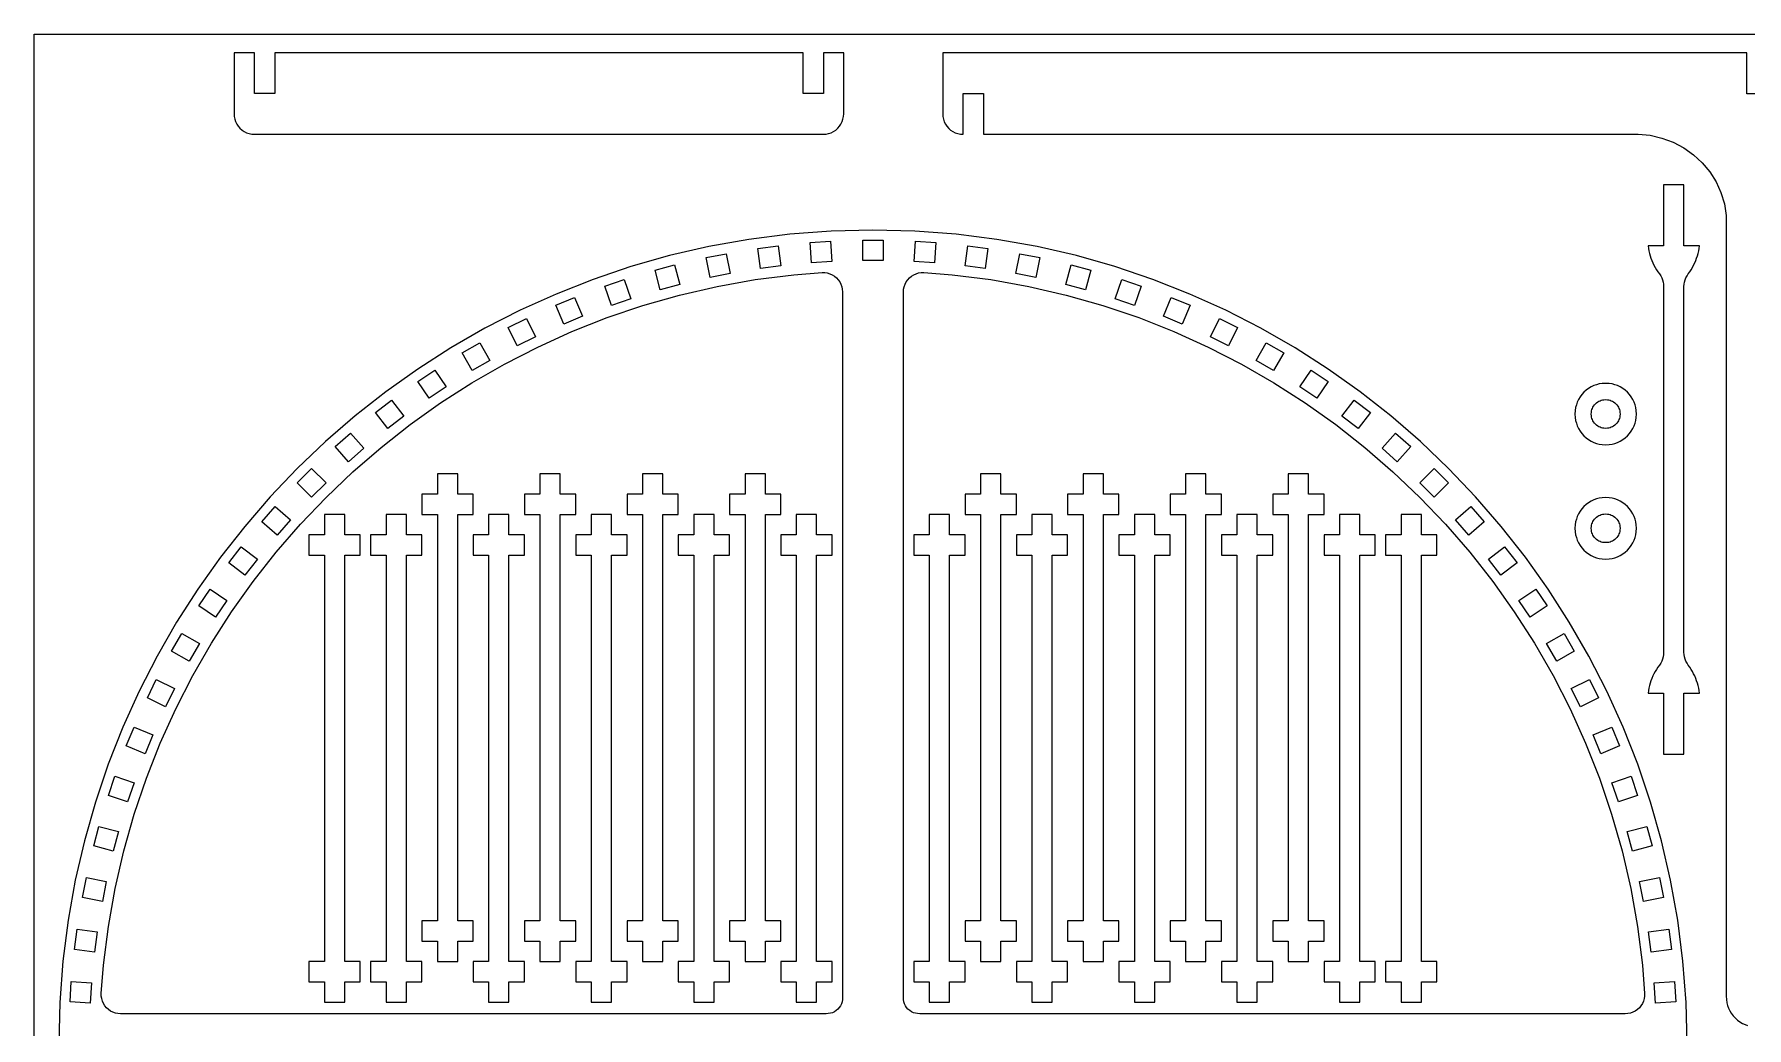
# Model space of a CAD drawing. Extents: x -254 to 254, y -148 to 148.
# Drawn here: x -254.3 to -1.5, y 1.4 to 148.1 of the extents above; entities that cross this region are included whole.
import ezdxf

# ---------------------------------------------------------------- set-up
doc = ezdxf.new("R2010")
doc.units = 0
doc.header["$MEASUREMENT"] = 0
doc.layers.get('0').update_dxf_attribs({"linetype": 'CONTINUOUS'})

msp = doc.modelspace()

# ---------------------------------------------------------------- linework, layer by layer
for p, q in [((-254.31, -148.06), (-254.31, 148.06)), ((-254.31, 148.06), (254.31, 148.06)), ((-224.81, 145.33), (-224.81, 136.31)), ((-221.81, 145.33), (-224.81, 145.33)), ((-221.81, 139.33), (-221.81, 145.33)), ((-140.81, 145.33), (-218.81, 145.33)), ((-218.81, 145.33), (-218.81, 139.33)), ((-140.81, 139.33), (-140.81, 145.33)), ((-134.81, 145.33), (-137.81, 145.33)), ((-137.81, 145.33), (-137.81, 139.33)), ((-134.81, 136.31), (-134.81, 145.33)), ((-120.19, 145.33), (-120.19, 136.29)), ((-1.49, 145.33), (-120.19, 145.33)), ((-1.49, 139.29), (-1.49, 145.33)), ((-218.81, 139.33), (-221.81, 139.33)), ((-137.81, 139.33), (-140.81, 139.33)), ((-117.19, 133.29), (-117.19, 139.33)), ((-117.19, 139.33), (-114.19, 139.33)), ((-114.19, 139.33), (-114.19, 133.29)), ((1.51, 139.29), (-1.49, 139.29)), ((-224.81, 136.31), (-224.79, 135.92)), ((-224.79, 135.92), (-224.71, 135.53)), ((-224.71, 135.53), (-224.59, 135.16)), ((-224.59, 135.16), (-224.41, 134.81)), ((-224.41, 134.81), (-224.2, 134.48)), ((-224.2, 134.48), (-223.94, 134.18)), ((-223.94, 134.18), (-223.64, 133.92)), ((-135.99, 133.92), (-135.69, 134.18)), ((-135.69, 134.18), (-135.43, 134.48)), ((-135.43, 134.48), (-135.22, 134.81)), ((-135.22, 134.81), (-135.04, 135.16)), ((-135.04, 135.16), (-134.92, 135.53)), ((-134.92, 135.53), (-134.84, 135.92)), ((-134.84, 135.92), (-134.81, 136.31)), ((-120.19, 136.29), (-120.16, 135.9)), ((-120.16, 135.9), (-120.09, 135.52)), ((-120.09, 135.52), (-119.96, 135.14)), ((-119.96, 135.14), (-119.79, 134.79)), ((-119.79, 134.79), (-119.57, 134.47)), ((-119.57, 134.47), (-119.31, 134.17)), ((-119.31, 134.17), (-119.02, 133.91)), ((-223.64, 133.92), (-223.32, 133.7)), ((-223.32, 133.7), (-222.96, 133.53)), ((-222.96, 133.53), (-222.59, 133.4)), ((-222.59, 133.4), (-222.21, 133.32)), ((-222.21, 133.32), (-221.81, 133.29)), ((-221.81, 133.29), (-137.81, 133.29)), ((-137.81, 133.29), (-137.42, 133.32)), ((-137.42, 133.32), (-137.04, 133.4)), ((-137.04, 133.4), (-136.66, 133.53)), ((-136.66, 133.53), (-136.31, 133.7)), ((-136.31, 133.7), (-135.99, 133.92)), ((-119.02, 133.91), (-118.69, 133.69)), ((-118.69, 133.69), (-118.34, 133.52)), ((-118.34, 133.52), (-117.97, 133.39)), ((-117.97, 133.39), (-117.58, 133.32)), ((-117.58, 133.32), (-117.19, 133.29)), ((-114.19, 133.29), (-19.32, 133.29)), ((-19.32, 133.29), (-17.54, 133.33)), ((-17.54, 133.33), (-15.76, 133.15)), ((-15.76, 133.15), (-14.03, 132.74)), ((-14.03, 132.74), (-12.37, 132.12)), ((-12.37, 132.12), (-10.8, 131.29)), ((-10.8, 131.29), (-9.36, 130.27)), ((-9.36, 130.27), (-8.07, 129.08)), ((-8.07, 129.08), (-6.95, 127.74)), ((-6.95, 127.74), (-6.02, 126.26)), ((-10.76, 125.81), (-13.76, 125.81)), ((-13.76, 125.81), (-13.76, 116.81)), ((-10.76, 116.81), (-10.76, 125.81)), ((-6.02, 126.26), (-5.3, 124.68)), ((-5.3, 124.68), (-4.8, 123.03)), ((-4.8, 123.03), (-4.53, 121.32)), ((-136.68, 119), (-142.78, 118.54)), ((-130.49, 119.16), (-136.68, 119)), ((-124.31, 119), (-130.49, 119.16)), ((-118.21, 118.54), (-124.31, 119)), ((-4.53, 121.32), (-4.53, 6.05)), ((-154.71, 116.72), (-160.53, 115.38)), ((-148.8, 117.78), (-154.71, 116.72)), ((-142.78, 118.54), (-148.8, 117.78)), ((-147.47, 116.45), (-144.5, 116.84)), ((-147.08, 113.48), (-147.47, 116.45)), ((-144.5, 116.84), (-144.11, 113.87)), ((-139.75, 117.31), (-136.76, 117.51)), ((-139.56, 114.32), (-139.75, 117.31)), ((-136.76, 117.51), (-136.56, 114.51)), ((-131.99, 114.66), (-131.99, 117.66)), ((-131.99, 117.66), (-128.99, 117.66)), ((-128.99, 117.66), (-128.99, 114.66)), ((-124.42, 114.51), (-124.23, 117.51)), ((-124.23, 117.51), (-121.23, 117.31)), ((-121.23, 117.31), (-121.43, 114.32)), ((-112.19, 117.78), (-118.21, 118.54)), ((-116.88, 113.87), (-116.49, 116.84)), ((-116.49, 116.84), (-113.51, 116.45)), ((-113.51, 116.45), (-113.91, 113.48)), ((-106.27, 116.72), (-112.19, 117.78)), ((-100.46, 115.38), (-106.27, 116.72)), ((-16.04, 116.81), (-15.99, 116.44)), ((-13.76, 116.81), (-16.04, 116.81)), ((-15.99, 116.44), (-15.93, 116.08)), ((-8.47, 116.81), (-10.76, 116.81)), ((-8.59, 116.08), (-8.52, 116.44)), ((-8.52, 116.44), (-8.47, 116.81)), ((-160.53, 115.38), (-166.23, 113.76)), ((-162.66, 113.23), (-159.77, 114.01)), ((-159.77, 114.01), (-158.99, 111.11)), ((-155.12, 115.09), (-152.18, 115.67)), ((-154.54, 112.15), (-155.12, 115.09)), ((-152.18, 115.67), (-151.59, 112.73)), ((-144.11, 113.87), (-147.08, 113.48)), ((-136.56, 114.51), (-139.56, 114.32)), ((-128.99, 114.66), (-131.99, 114.66)), ((-121.43, 114.32), (-124.42, 114.51)), ((-113.91, 113.48), (-116.88, 113.87)), ((-109.39, 112.73), (-108.81, 115.67)), ((-108.81, 115.67), (-105.87, 115.09)), ((-105.87, 115.09), (-106.45, 112.15)), ((-102, 111.11), (-101.22, 114.01)), ((-101.22, 114.01), (-98.32, 113.23)), ((-94.76, 113.76), (-100.46, 115.38)), ((-15.93, 116.08), (-15.84, 115.71)), ((-15.84, 115.71), (-15.74, 115.35)), ((-15.74, 115.35), (-15.63, 115)), ((-15.63, 115), (-15.5, 114.64)), ((-15.5, 114.64), (-15.35, 114.3)), ((-15.35, 114.3), (-15.19, 113.96)), ((-15.19, 113.96), (-15.01, 113.64)), ((-9.5, 113.64), (-9.33, 113.96)), ((-9.33, 113.96), (-9.16, 114.3)), ((-9.16, 114.3), (-9.02, 114.64)), ((-9.02, 114.64), (-8.89, 115)), ((-8.89, 115), (-8.77, 115.35)), ((-8.77, 115.35), (-8.67, 115.71)), ((-8.67, 115.71), (-8.59, 116.08)), ((-171.82, 111.87), (-177.27, 109.71)), ((-166.23, 113.76), (-171.82, 111.87)), ((-170.07, 110.88), (-167.23, 111.84)), ((-167.23, 111.84), (-166.26, 109)), ((-161.89, 110.33), (-162.66, 113.23)), ((-151.59, 112.73), (-154.54, 112.15)), ((-153.51, 110.83), (-147.89, 111.84)), ((-147.89, 111.84), (-142.17, 112.56)), ((-142.17, 112.56), (-138, 112.88)), ((-138, 112.88), (-137.61, 112.88)), ((-137.61, 112.88), (-137.23, 112.82)), ((-137.23, 112.82), (-136.86, 112.71)), ((-136.86, 112.71), (-136.51, 112.55)), ((-136.51, 112.55), (-136.18, 112.35)), ((-136.18, 112.35), (-135.89, 112.11)), ((-135.89, 112.11), (-135.62, 111.82)), ((-135.62, 111.82), (-135.4, 111.51)), ((-135.4, 111.51), (-135.23, 111.16)), ((-125.76, 111.16), (-125.58, 111.51)), ((-125.58, 111.51), (-125.36, 111.82)), ((-125.36, 111.82), (-125.1, 112.11)), ((-125.1, 112.11), (-124.81, 112.35)), ((-124.81, 112.35), (-124.48, 112.55)), ((-124.48, 112.55), (-124.13, 112.71)), ((-124.13, 112.71), (-123.76, 112.82)), ((-123.76, 112.82), (-123.38, 112.88)), ((-123.38, 112.88), (-122.99, 112.88)), ((-122.99, 112.88), (-118.81, 112.56)), ((-118.81, 112.56), (-113.1, 111.84)), ((-113.1, 111.84), (-107.48, 110.83)), ((-106.45, 112.15), (-109.39, 112.73)), ((-98.32, 113.23), (-99.1, 110.33)), ((-89.17, 111.87), (-94.76, 113.76)), ((-94.72, 109), (-93.76, 111.84)), ((-93.76, 111.84), (-90.92, 110.88)), ((-83.71, 109.71), (-89.17, 111.87)), ((-15.01, 113.64), (-14.82, 113.31)), ((-14.82, 113.31), (-14.61, 113)), ((-14.61, 113), (-14.39, 112.7)), ((-14.39, 112.7), (-14.2, 112.42)), ((-14.2, 112.42), (-14.05, 112.12)), ((-14.05, 112.12), (-13.92, 111.81)), ((-13.92, 111.81), (-13.83, 111.48)), ((-13.83, 111.48), (-13.78, 111.15)), ((-10.74, 111.15), (-10.68, 111.48)), ((-10.68, 111.48), (-10.59, 111.81)), ((-10.59, 111.81), (-10.47, 112.12)), ((-10.47, 112.12), (-10.31, 112.42)), ((-10.31, 112.42), (-10.12, 112.7)), ((-10.12, 112.7), (-9.9, 113)), ((-9.9, 113), (-9.7, 113.31)), ((-9.7, 113.31), (-9.5, 113.64)), ((-177.27, 109.71), (-182.6, 107.31)), ((-177.3, 108.05), (-174.53, 109.2)), ((-174.53, 109.2), (-173.38, 106.43)), ((-169.1, 108.04), (-170.07, 110.88)), ((-166.26, 109), (-169.1, 108.04)), ((-164.45, 108.02), (-159.03, 109.56)), ((-158.99, 111.11), (-161.89, 110.33)), ((-159.03, 109.56), (-153.51, 110.83)), ((-135.23, 111.16), (-135.1, 110.8)), ((-135.1, 110.8), (-135.02, 110.42)), ((-135.02, 110.42), (-135, 110.04)), ((-135, 110.04), (-135, 5.88)), ((-125.99, 110.04), (-125.97, 110.42)), ((-125.99, 5.88), (-125.99, 110.04)), ((-125.97, 110.42), (-125.89, 110.8)), ((-125.89, 110.8), (-125.76, 111.16)), ((-107.48, 110.83), (-101.96, 109.56)), ((-99.1, 110.33), (-102, 111.11)), ((-101.96, 109.56), (-96.54, 108.02)), ((-91.88, 108.04), (-94.72, 109)), ((-90.92, 110.88), (-91.88, 108.04)), ((-87.6, 106.43), (-86.46, 109.2)), ((-86.46, 109.2), (-83.68, 108.05)), ((-78.39, 107.31), (-83.71, 109.71)), ((-13.78, 111.15), (-13.76, 110.81)), ((-13.76, 110.81), (-13.76, 56.81)), ((-10.76, 110.81), (-10.74, 111.15)), ((-10.76, 56.81), (-10.76, 110.81)), ((-182.6, 107.31), (-187.78, 104.65)), ((-176.15, 105.28), (-177.3, 108.05)), ((-173.38, 106.43), (-176.15, 105.28)), ((-174.93, 104.18), (-169.75, 106.23)), ((-169.75, 106.23), (-164.45, 108.02)), ((-96.54, 108.02), (-91.24, 106.23)), ((-91.24, 106.23), (-86.05, 104.18)), ((-84.83, 105.28), (-87.6, 106.43)), ((-83.68, 108.05), (-84.83, 105.28)), ((-73.21, 104.65), (-78.39, 107.31)), ((-187.78, 104.65), (-192.81, 101.76)), ((-184.34, 104.76), (-181.65, 106.08)), ((-183.01, 102.07), (-184.34, 104.76)), ((-181.65, 106.08), (-180.32, 103.39)), ((-179.99, 101.89), (-174.93, 104.18)), ((-86.05, 104.18), (-81, 101.89)), ((-80.67, 103.39), (-79.34, 106.08)), ((-79.34, 106.08), (-76.65, 104.76)), ((-76.65, 104.76), (-77.98, 102.07)), ((-68.17, 101.76), (-73.21, 104.65)), ((-192.81, 101.76), (-197.69, 98.63)), ((-191.14, 101.01), (-188.54, 102.51)), ((-188.54, 102.51), (-187.04, 99.91)), ((-184.91, 99.37), (-179.99, 101.89)), ((-180.32, 103.39), (-183.01, 102.07)), ((-81, 101.89), (-76.07, 99.37)), ((-77.98, 102.07), (-80.67, 103.39)), ((-73.94, 99.91), (-72.44, 102.51)), ((-72.44, 102.51), (-69.85, 101.01)), ((-63.3, 98.63), (-68.17, 101.76)), ((-197.69, 98.63), (-202.4, 95.28)), ((-189.64, 98.41), (-191.14, 101.01)), ((-189.7, 96.62), (-184.91, 99.37)), ((-187.04, 99.91), (-189.64, 98.41)), ((-76.07, 99.37), (-71.29, 96.62)), ((-71.35, 98.41), (-73.94, 99.91)), ((-69.85, 101.01), (-71.35, 98.41)), ((-58.58, 95.28), (-63.3, 98.63)), ((-197.69, 96.82), (-195.19, 98.49)), ((-196.02, 94.33), (-197.69, 96.82)), ((-195.19, 98.49), (-193.52, 96)), ((-194.33, 93.65), (-189.7, 96.62)), ((-71.29, 96.62), (-66.66, 93.65)), ((-67.46, 96), (-65.8, 98.49)), ((-65.8, 98.49), (-63.3, 96.82)), ((-63.3, 96.82), (-64.97, 94.33)), ((-24.08, 96.19), (-24.47, 96)), ((-23.68, 96.33), (-24.08, 96.19)), ((-23.27, 96.44), (-23.68, 96.33)), ((-22.82, 96.51), (-23.27, 96.44)), ((-22.32, 96.53), (-22.82, 96.51)), ((-21.82, 96.51), (-22.32, 96.53)), ((-21.37, 96.44), (-21.82, 96.51)), ((-20.96, 96.33), (-21.37, 96.44)), ((-20.56, 96.19), (-20.96, 96.33)), ((-20.18, 96), (-20.56, 96.19)), ((-202.4, 95.28), (-206.95, 91.71)), ((-203.94, 92.22), (-201.56, 94.05)), ((-201.56, 94.05), (-199.74, 91.67)), ((-198.81, 90.47), (-194.33, 93.65)), ((-193.52, 96), (-196.02, 94.33)), ((-64.97, 94.33), (-67.46, 96)), ((-66.66, 93.65), (-62.18, 90.47)), ((-61.25, 91.67), (-59.43, 94.05)), ((-59.43, 94.05), (-57.05, 92.22)), ((-54.04, 91.71), (-58.58, 95.28)), ((-26.51, 93.76), (-26.65, 93.37)), ((-26.32, 94.15), (-26.51, 93.76)), ((-26.1, 94.52), (-26.32, 94.15)), ((-25.83, 94.88), (-26.1, 94.52)), ((-25.53, 95.21), (-25.83, 94.88)), ((-25.19, 95.51), (-25.53, 95.21)), ((-24.84, 95.78), (-25.19, 95.51)), ((-24.47, 96), (-24.84, 95.78)), ((-23.82, 93.5), (-23.66, 93.65)), ((-23.66, 93.65), (-23.49, 93.78)), ((-23.49, 93.78), (-23.31, 93.88)), ((-23.31, 93.88), (-23.14, 93.97)), ((-23.14, 93.97), (-22.97, 94.03)), ((-22.97, 94.03), (-22.79, 94.08)), ((-22.79, 94.08), (-22.58, 94.11)), ((-22.58, 94.11), (-22.32, 94.12)), ((-22.32, 94.12), (-22.06, 94.11)), ((-22.06, 94.11), (-21.85, 94.08)), ((-21.85, 94.08), (-21.67, 94.03)), ((-21.67, 94.03), (-21.5, 93.97)), ((-21.5, 93.97), (-21.33, 93.88)), ((-21.33, 93.88), (-21.15, 93.78)), ((-21.15, 93.78), (-20.98, 93.65)), ((-20.98, 93.65), (-20.82, 93.5)), ((-19.8, 95.78), (-20.18, 96)), ((-19.45, 95.51), (-19.8, 95.78)), ((-19.11, 95.21), (-19.45, 95.51)), ((-18.81, 94.88), (-19.11, 95.21)), ((-18.54, 94.52), (-18.81, 94.88)), ((-18.32, 94.15), (-18.54, 94.52)), ((-18.13, 93.76), (-18.32, 94.15)), ((-17.99, 93.37), (-18.13, 93.76)), ((-206.95, 91.71), (-211.31, 87.93)), ((-202.12, 89.84), (-203.94, 92.22)), ((-199.74, 91.67), (-202.12, 89.84)), ((-58.87, 89.84), (-61.25, 91.67)), ((-57.05, 92.22), (-58.87, 89.84)), ((-49.68, 87.93), (-54.04, 91.71)), ((-26.83, 92.51), (-26.85, 92)), ((-26.85, 92), (-26.83, 91.5)), ((-26.76, 92.95), (-26.83, 92.51)), ((-26.83, 91.5), (-26.76, 91.05)), ((-26.65, 93.37), (-26.76, 92.95)), ((-26.76, 91.05), (-26.65, 90.64)), ((-24.44, 92), (-24.43, 92.26)), ((-24.43, 91.74), (-24.44, 92)), ((-24.43, 92.26), (-24.39, 92.47)), ((-24.39, 91.54), (-24.43, 91.74)), ((-24.39, 92.47), (-24.35, 92.65)), ((-24.35, 91.35), (-24.39, 91.54)), ((-24.35, 92.65), (-24.28, 92.82)), ((-24.28, 91.18), (-24.35, 91.35)), ((-24.28, 92.82), (-24.2, 92.99)), ((-24.2, 91.01), (-24.28, 91.18)), ((-24.2, 92.99), (-24.1, 93.17)), ((-24.1, 93.17), (-23.97, 93.34)), ((-23.97, 93.34), (-23.82, 93.5)), ((-20.82, 93.5), (-20.67, 93.34)), ((-20.67, 93.34), (-20.54, 93.17)), ((-20.54, 93.17), (-20.44, 92.99)), ((-20.44, 92.99), (-20.36, 92.82)), ((-20.36, 91.18), (-20.44, 91.01)), ((-20.36, 92.82), (-20.29, 92.65)), ((-20.29, 91.35), (-20.36, 91.18)), ((-20.29, 92.65), (-20.25, 92.47)), ((-20.25, 91.54), (-20.29, 91.35)), ((-20.25, 92.47), (-20.21, 92.26)), ((-20.21, 91.74), (-20.25, 91.54)), ((-20.21, 92.26), (-20.2, 92)), ((-20.2, 92), (-20.21, 91.74)), ((-17.88, 92.95), (-17.99, 93.37)), ((-17.99, 90.64), (-17.88, 91.05)), ((-17.81, 92.51), (-17.88, 92.95)), ((-17.88, 91.05), (-17.81, 91.5)), ((-17.79, 92), (-17.81, 92.51)), ((-17.81, 91.5), (-17.79, 92)), ((-209.88, 87.22), (-207.63, 89.19)), ((-207.63, 89.19), (-205.65, 86.94)), ((-203.12, 87.08), (-198.81, 90.47)), ((-62.18, 90.47), (-57.87, 87.08)), ((-55.34, 86.94), (-53.36, 89.19)), ((-53.36, 89.19), (-51.1, 87.22)), ((-26.65, 90.64), (-26.51, 90.24)), ((-26.51, 90.24), (-26.32, 89.86)), ((-26.32, 89.86), (-26.1, 89.48)), ((-26.1, 89.48), (-25.83, 89.13)), ((-25.83, 89.13), (-25.53, 88.79)), ((-25.53, 88.79), (-25.19, 88.49)), ((-25.19, 88.49), (-24.84, 88.23)), ((-24.1, 90.84), (-24.2, 91.01)), ((-23.97, 90.66), (-24.1, 90.84)), ((-23.82, 90.5), (-23.97, 90.66)), ((-23.66, 90.35), (-23.82, 90.5)), ((-23.49, 90.23), (-23.66, 90.35)), ((-23.31, 90.12), (-23.49, 90.23)), ((-23.14, 90.04), (-23.31, 90.12)), ((-22.97, 89.97), (-23.14, 90.04)), ((-22.79, 89.93), (-22.97, 89.97)), ((-22.58, 89.9), (-22.79, 89.93)), ((-22.32, 89.88), (-22.58, 89.9)), ((-22.06, 89.9), (-22.32, 89.88)), ((-21.85, 89.93), (-22.06, 89.9)), ((-21.67, 89.97), (-21.85, 89.93)), ((-21.5, 90.04), (-21.67, 89.97)), ((-21.33, 90.12), (-21.5, 90.04)), ((-21.15, 90.23), (-21.33, 90.12)), ((-20.98, 90.35), (-21.15, 90.23)), ((-20.82, 90.5), (-20.98, 90.35)), ((-20.67, 90.66), (-20.82, 90.5)), ((-20.54, 90.84), (-20.67, 90.66)), ((-20.44, 91.01), (-20.54, 90.84)), ((-19.8, 88.23), (-19.45, 88.49)), ((-19.45, 88.49), (-19.11, 88.79)), ((-19.11, 88.79), (-18.81, 89.13)), ((-18.81, 89.13), (-18.54, 89.48)), ((-18.54, 89.48), (-18.32, 89.86)), ((-18.32, 89.86), (-18.13, 90.24)), ((-18.13, 90.24), (-17.99, 90.64)), ((-211.31, 87.93), (-215.48, 83.95)), ((-207.91, 84.96), (-209.88, 87.22)), ((-205.65, 86.94), (-207.91, 84.96)), ((-207.27, 83.49), (-203.12, 87.08)), ((-57.87, 87.08), (-53.72, 83.49)), ((-53.08, 84.96), (-55.34, 86.94)), ((-51.1, 87.22), (-53.08, 84.96)), ((-45.51, 83.95), (-49.68, 87.93)), ((-24.84, 88.23), (-24.47, 88)), ((-24.47, 88), (-24.08, 87.81)), ((-24.08, 87.81), (-23.68, 87.67)), ((-23.68, 87.67), (-23.27, 87.56)), ((-23.27, 87.56), (-22.82, 87.49)), ((-22.82, 87.49), (-22.32, 87.47)), ((-22.32, 87.47), (-21.82, 87.49)), ((-21.82, 87.49), (-21.37, 87.56)), ((-21.37, 87.56), (-20.96, 87.67)), ((-20.96, 87.67), (-20.56, 87.81)), ((-20.56, 87.81), (-20.18, 88)), ((-20.18, 88), (-19.8, 88.23)), ((-215.48, 83.95), (-219.46, 79.78)), ((-215.49, 81.84), (-213.36, 83.96)), ((-213.36, 83.96), (-211.24, 81.84)), ((-211.23, 79.7), (-207.27, 83.49)), ((-53.72, 83.49), (-49.75, 79.7)), ((-49.74, 81.84), (-47.62, 83.96)), ((-47.62, 83.96), (-45.5, 81.84)), ((-41.53, 79.78), (-45.51, 83.95)), ((-213.36, 79.71), (-215.49, 81.84)), ((-211.24, 81.84), (-213.36, 79.71)), ((-194.8, 83.17), (-194.8, 80.17)), ((-191.8, 83.17), (-194.8, 83.17)), ((-191.8, 80.17), (-191.8, 83.17)), ((-176.66, 83.17), (-179.66, 83.17)), ((-179.66, 83.17), (-179.66, 80.17)), ((-176.66, 80.17), (-176.66, 83.17)), ((-161.52, 83.17), (-164.52, 83.17)), ((-164.52, 83.17), (-164.52, 80.17)), ((-161.52, 80.17), (-161.52, 83.17)), ((-146.38, 83.17), (-149.38, 83.17)), ((-149.38, 83.17), (-149.38, 80.17)), ((-146.38, 80.17), (-146.38, 83.17)), ((-111.61, 83.17), (-114.61, 83.17)), ((-114.61, 83.17), (-114.61, 80.17)), ((-111.61, 80.17), (-111.61, 83.17)), ((-99.47, 83.17), (-99.47, 80.17)), ((-96.47, 83.17), (-99.47, 83.17)), ((-96.47, 80.17), (-96.47, 83.17)), ((-84.33, 83.17), (-84.33, 80.17)), ((-81.33, 83.17), (-84.33, 83.17)), ((-81.33, 80.17), (-81.33, 83.17)), ((-66.19, 83.17), (-69.19, 83.17)), ((-69.19, 83.17), (-69.19, 80.17)), ((-66.19, 80.17), (-66.19, 83.17)), ((-47.62, 79.71), (-49.74, 81.84)), ((-45.5, 81.84), (-47.62, 79.71)), ((-219.46, 79.78), (-223.24, 75.42)), ((-215.02, 75.74), (-211.23, 79.7)), ((-197.08, 80.17), (-197.08, 77.17)), ((-194.8, 80.17), (-197.08, 80.17)), ((-189.51, 80.17), (-191.8, 80.17)), ((-189.51, 77.17), (-189.51, 80.17)), ((-179.66, 80.17), (-181.94, 80.17)), ((-181.94, 80.17), (-181.94, 77.17)), ((-174.37, 80.17), (-176.66, 80.17)), ((-174.37, 77.17), (-174.37, 80.17)), ((-164.52, 80.17), (-166.8, 80.17)), ((-166.8, 80.17), (-166.8, 77.17)), ((-159.23, 80.17), (-161.52, 80.17)), ((-159.23, 77.17), (-159.23, 80.17)), ((-149.38, 80.17), (-151.66, 80.17)), ((-151.66, 80.17), (-151.66, 77.17)), ((-144.09, 80.17), (-146.38, 80.17)), ((-144.09, 77.17), (-144.09, 80.17)), ((-116.89, 80.17), (-116.89, 77.17)), ((-114.61, 80.17), (-116.89, 80.17)), ((-109.32, 80.17), (-111.61, 80.17)), ((-109.32, 77.17), (-109.32, 80.17)), ((-101.75, 80.17), (-101.75, 77.17)), ((-99.47, 80.17), (-101.75, 80.17)), ((-94.18, 80.17), (-96.47, 80.17)), ((-94.18, 77.17), (-94.18, 80.17)), ((-84.33, 80.17), (-86.61, 80.17)), ((-86.61, 80.17), (-86.61, 77.17)), ((-79.04, 80.17), (-81.33, 80.17)), ((-79.04, 77.17), (-79.04, 80.17)), ((-69.19, 80.17), (-71.47, 80.17)), ((-71.47, 80.17), (-71.47, 77.17)), ((-63.9, 80.17), (-66.19, 80.17)), ((-63.9, 77.17), (-63.9, 80.17)), ((-49.75, 79.7), (-45.97, 75.74)), ((-37.75, 75.42), (-41.53, 79.78)), ((-25.19, 78.64), (-25.53, 78.33)), ((-24.84, 78.9), (-25.19, 78.64)), ((-24.47, 79.13), (-24.84, 78.9)), ((-24.08, 79.31), (-24.47, 79.13)), ((-23.68, 79.46), (-24.08, 79.31)), ((-23.27, 79.57), (-23.68, 79.46)), ((-22.82, 79.63), (-23.27, 79.57)), ((-22.32, 79.66), (-22.82, 79.63)), ((-21.82, 79.63), (-22.32, 79.66)), ((-21.37, 79.57), (-21.82, 79.63)), ((-20.96, 79.46), (-21.37, 79.57)), ((-20.56, 79.31), (-20.96, 79.46)), ((-20.18, 79.13), (-20.56, 79.31)), ((-19.8, 78.9), (-20.18, 79.13)), ((-19.45, 78.64), (-19.8, 78.9)), ((-19.11, 78.33), (-19.45, 78.64)), ((-220.72, 76.1), (-218.75, 78.35)), ((-218.47, 74.12), (-220.72, 76.1)), ((-218.75, 78.35), (-216.49, 76.38)), ((-216.49, 76.38), (-218.47, 74.12)), ((-211.47, 77.17), (-211.47, 74.17)), ((-208.47, 77.17), (-211.47, 77.17)), ((-208.47, 74.17), (-208.47, 77.17)), ((-202.37, 77.17), (-202.37, 74.17)), ((-199.37, 77.17), (-202.37, 77.17)), ((-199.37, 74.17), (-199.37, 77.17)), ((-197.08, 77.17), (-194.8, 77.17)), ((-194.8, 77.17), (-194.8, 17.17)), ((-191.8, 77.17), (-189.51, 77.17)), ((-191.8, 17.17), (-191.8, 77.17)), ((-184.23, 77.17), (-187.23, 77.17)), ((-187.23, 77.17), (-187.23, 74.17)), ((-184.23, 74.17), (-184.23, 77.17)), ((-181.94, 77.17), (-179.66, 77.17)), ((-179.66, 77.17), (-179.66, 17.17)), ((-176.66, 17.17), (-176.66, 77.17)), ((-176.66, 77.17), (-174.37, 77.17)), ((-172.09, 77.17), (-172.09, 74.17)), ((-169.09, 77.17), (-172.09, 77.17)), ((-169.09, 74.17), (-169.09, 77.17)), ((-166.8, 77.17), (-164.52, 77.17)), ((-164.52, 77.17), (-164.52, 17.17)), ((-161.52, 17.17), (-161.52, 77.17)), ((-161.52, 77.17), (-159.23, 77.17)), ((-153.95, 77.17), (-156.95, 77.17)), ((-156.95, 77.17), (-156.95, 74.17)), ((-153.95, 74.17), (-153.95, 77.17)), ((-151.66, 77.17), (-149.38, 77.17)), ((-149.38, 77.17), (-149.38, 17.17)), ((-146.38, 17.17), (-146.38, 77.17)), ((-146.38, 77.17), (-144.09, 77.17)), ((-138.81, 77.17), (-141.81, 77.17)), ((-141.81, 77.17), (-141.81, 74.17)), ((-138.81, 74.17), (-138.81, 77.17)), ((-122.18, 77.17), (-122.18, 74.17)), ((-119.18, 77.17), (-122.18, 77.17)), ((-119.18, 74.17), (-119.18, 77.17)), ((-116.89, 77.17), (-114.61, 77.17)), ((-114.61, 77.17), (-114.61, 17.17)), ((-111.61, 77.17), (-109.32, 77.17)), ((-111.61, 17.17), (-111.61, 77.17)), ((-104.04, 77.17), (-107.04, 77.17)), ((-107.04, 77.17), (-107.04, 74.17)), ((-104.04, 74.17), (-104.04, 77.17)), ((-101.75, 77.17), (-99.47, 77.17)), ((-99.47, 77.17), (-99.47, 17.17)), ((-96.47, 77.17), (-94.18, 77.17)), ((-96.47, 17.17), (-96.47, 77.17)), ((-88.9, 77.17), (-91.9, 77.17)), ((-91.9, 77.17), (-91.9, 74.17)), ((-88.9, 74.17), (-88.9, 77.17)), ((-86.61, 77.17), (-84.33, 77.17)), ((-84.33, 77.17), (-84.33, 17.17)), ((-81.33, 17.17), (-81.33, 77.17)), ((-81.33, 77.17), (-79.04, 77.17)), ((-76.76, 77.17), (-76.76, 74.17)), ((-73.76, 77.17), (-76.76, 77.17)), ((-73.76, 74.17), (-73.76, 77.17)), ((-71.47, 77.17), (-69.19, 77.17)), ((-69.19, 77.17), (-69.19, 17.17)), ((-66.19, 77.17), (-63.9, 77.17)), ((-66.19, 17.17), (-66.19, 77.17)), ((-61.62, 77.17), (-61.62, 74.17)), ((-58.62, 77.17), (-61.62, 77.17)), ((-58.62, 74.17), (-58.62, 77.17)), ((-49.51, 77.17), (-52.51, 77.17)), ((-52.51, 77.17), (-52.51, 74.17)), ((-49.51, 74.17), (-49.51, 77.17)), ((-44.5, 76.38), (-42.24, 78.35)), ((-42.52, 74.12), (-44.5, 76.38)), ((-40.26, 76.1), (-42.52, 74.12)), ((-42.24, 78.35), (-40.26, 76.1)), ((-26.76, 76.08), (-26.83, 75.63)), ((-26.65, 76.49), (-26.76, 76.08)), ((-26.51, 76.89), (-26.65, 76.49)), ((-26.32, 77.27), (-26.51, 76.89)), ((-26.1, 77.64), (-26.32, 77.27)), ((-25.83, 78), (-26.1, 77.64)), ((-25.53, 78.33), (-25.83, 78)), ((-24.35, 75.77), (-24.28, 75.95)), ((-24.28, 75.95), (-24.2, 76.12)), ((-24.2, 76.12), (-24.1, 76.29)), ((-24.1, 76.29), (-23.97, 76.46)), ((-23.97, 76.46), (-23.82, 76.63)), ((-23.82, 76.63), (-23.66, 76.77)), ((-23.66, 76.77), (-23.49, 76.9)), ((-23.49, 76.9), (-23.31, 77.01)), ((-23.31, 77.01), (-23.14, 77.09)), ((-23.14, 77.09), (-22.97, 77.15)), ((-22.97, 77.15), (-22.79, 77.2)), ((-22.79, 77.2), (-22.58, 77.23)), ((-22.58, 77.23), (-22.32, 77.25)), ((-22.32, 77.25), (-22.06, 77.23)), ((-22.06, 77.23), (-21.85, 77.2)), ((-21.85, 77.2), (-21.67, 77.15)), ((-21.67, 77.15), (-21.5, 77.09)), ((-21.5, 77.09), (-21.33, 77.01)), ((-21.33, 77.01), (-21.15, 76.9)), ((-21.15, 76.9), (-20.98, 76.77)), ((-20.98, 76.77), (-20.82, 76.63)), ((-20.82, 76.63), (-20.67, 76.46)), ((-20.67, 76.46), (-20.54, 76.29)), ((-20.54, 76.29), (-20.44, 76.12)), ((-20.44, 76.12), (-20.36, 75.95)), ((-20.36, 75.95), (-20.29, 75.77)), ((-18.81, 78), (-19.11, 78.33)), ((-18.54, 77.64), (-18.81, 78)), ((-18.32, 77.27), (-18.54, 77.64)), ((-18.13, 76.89), (-18.32, 77.27)), ((-17.99, 76.49), (-18.13, 76.89)), ((-17.88, 76.08), (-17.99, 76.49)), ((-17.81, 75.63), (-17.88, 76.08)), ((-223.24, 75.42), (-226.81, 70.87)), ((-218.61, 71.59), (-215.02, 75.74)), ((-213.76, 74.17), (-213.76, 71.17)), ((-211.47, 74.17), (-213.76, 74.17)), ((-206.19, 74.17), (-208.47, 74.17)), ((-206.19, 71.17), (-206.19, 74.17)), ((-204.65, 74.17), (-204.65, 71.17)), ((-202.37, 74.17), (-204.65, 74.17)), ((-197.08, 74.17), (-199.37, 74.17)), ((-197.08, 71.17), (-197.08, 74.17)), ((-187.23, 74.17), (-189.51, 74.17)), ((-189.51, 74.17), (-189.51, 71.17)), ((-181.94, 74.17), (-184.23, 74.17)), ((-181.94, 71.17), (-181.94, 74.17)), ((-174.37, 74.17), (-174.37, 71.17)), ((-172.09, 74.17), (-174.37, 74.17)), ((-166.8, 74.17), (-169.09, 74.17)), ((-166.8, 71.17), (-166.8, 74.17)), ((-156.95, 74.17), (-159.23, 74.17)), ((-159.23, 74.17), (-159.23, 71.17)), ((-151.66, 74.17), (-153.95, 74.17)), ((-151.66, 71.17), (-151.66, 74.17)), ((-141.81, 74.17), (-144.09, 74.17)), ((-144.09, 74.17), (-144.09, 71.17)), ((-136.52, 74.17), (-138.81, 74.17)), ((-136.52, 71.17), (-136.52, 74.17)), ((-124.46, 74.17), (-124.46, 71.17)), ((-122.18, 74.17), (-124.46, 74.17)), ((-116.89, 74.17), (-119.18, 74.17)), ((-116.89, 71.17), (-116.89, 74.17)), ((-107.04, 74.17), (-109.32, 74.17)), ((-109.32, 74.17), (-109.32, 71.17)), ((-101.75, 74.17), (-104.04, 74.17)), ((-101.75, 71.17), (-101.75, 74.17)), ((-91.9, 74.17), (-94.18, 74.17)), ((-94.18, 74.17), (-94.18, 71.17)), ((-86.61, 74.17), (-88.9, 74.17)), ((-86.61, 71.17), (-86.61, 74.17)), ((-79.04, 74.17), (-79.04, 71.17)), ((-76.76, 74.17), (-79.04, 74.17)), ((-71.47, 74.17), (-73.76, 74.17)), ((-71.47, 71.17), (-71.47, 74.17)), ((-63.9, 74.17), (-63.9, 71.17)), ((-61.62, 74.17), (-63.9, 74.17)), ((-56.33, 74.17), (-58.62, 74.17)), ((-56.33, 71.17), (-56.33, 74.17)), ((-54.8, 74.17), (-54.8, 71.17)), ((-52.51, 74.17), (-54.8, 74.17)), ((-47.23, 74.17), (-49.51, 74.17)), ((-47.23, 71.17), (-47.23, 74.17)), ((-45.97, 75.74), (-42.38, 71.59)), ((-34.18, 70.87), (-37.75, 75.42)), ((-26.83, 75.63), (-26.85, 75.13)), ((-26.85, 75.13), (-26.83, 74.62)), ((-26.83, 74.62), (-26.76, 74.18)), ((-26.76, 74.18), (-26.65, 73.76)), ((-26.65, 73.76), (-26.51, 73.37)), ((-26.51, 73.37), (-26.32, 72.98)), ((-24.44, 75.13), (-24.43, 75.39)), ((-24.43, 74.87), (-24.44, 75.13)), ((-24.43, 75.39), (-24.39, 75.59)), ((-24.39, 74.66), (-24.43, 74.87)), ((-24.39, 75.59), (-24.35, 75.77)), ((-24.35, 74.48), (-24.39, 74.66)), ((-24.28, 74.31), (-24.35, 74.48)), ((-24.2, 74.13), (-24.28, 74.31)), ((-24.1, 73.96), (-24.2, 74.13)), ((-23.97, 73.79), (-24.1, 73.96)), ((-23.82, 73.63), (-23.97, 73.79)), ((-23.66, 73.48), (-23.82, 73.63)), ((-23.49, 73.35), (-23.66, 73.48)), ((-23.31, 73.25), (-23.49, 73.35)), ((-21.15, 73.35), (-21.33, 73.25)), ((-20.98, 73.48), (-21.15, 73.35)), ((-20.82, 73.63), (-20.98, 73.48)), ((-20.67, 73.79), (-20.82, 73.63)), ((-20.54, 73.96), (-20.67, 73.79)), ((-20.44, 74.13), (-20.54, 73.96)), ((-20.36, 74.31), (-20.44, 74.13)), ((-20.29, 74.48), (-20.36, 74.31)), ((-20.29, 75.77), (-20.25, 75.59)), ((-20.25, 74.66), (-20.29, 74.48)), ((-20.25, 75.59), (-20.21, 75.39)), ((-20.21, 74.87), (-20.25, 74.66)), ((-20.21, 75.39), (-20.2, 75.13)), ((-20.2, 75.13), (-20.21, 74.87)), ((-18.32, 72.98), (-18.13, 73.37)), ((-18.13, 73.37), (-17.99, 73.76)), ((-17.99, 73.76), (-17.88, 74.18)), ((-17.88, 74.18), (-17.81, 74.62)), ((-17.79, 75.13), (-17.81, 75.63)), ((-17.81, 74.62), (-17.79, 75.13)), ((-226.81, 70.87), (-230.16, 66.16)), ((-225.58, 70.03), (-223.75, 72.41)), ((-223.75, 72.41), (-221.37, 70.59)), ((-222, 67.28), (-218.61, 71.59)), ((-213.76, 71.17), (-211.47, 71.17)), ((-211.47, 71.17), (-211.47, 11.17)), ((-208.47, 71.17), (-206.19, 71.17)), ((-208.47, 11.17), (-208.47, 71.17)), ((-204.65, 71.17), (-202.37, 71.17)), ((-202.37, 71.17), (-202.37, 11.17)), ((-199.37, 71.17), (-197.08, 71.17)), ((-199.37, 11.17), (-199.37, 71.17)), ((-189.51, 71.17), (-187.23, 71.17)), ((-187.23, 71.17), (-187.23, 11.17)), ((-184.23, 11.17), (-184.23, 71.17)), ((-184.23, 71.17), (-181.94, 71.17)), ((-174.37, 71.17), (-172.09, 71.17)), ((-172.09, 71.17), (-172.09, 11.17)), ((-169.09, 71.17), (-166.8, 71.17)), ((-169.09, 11.17), (-169.09, 71.17)), ((-159.23, 71.17), (-156.95, 71.17)), ((-156.95, 71.17), (-156.95, 11.17)), ((-153.95, 11.17), (-153.95, 71.17)), ((-153.95, 71.17), (-151.66, 71.17)), ((-144.09, 71.17), (-141.81, 71.17)), ((-141.81, 71.17), (-141.81, 11.17)), ((-138.81, 71.17), (-136.52, 71.17)), ((-138.81, 11.17), (-138.81, 71.17)), ((-124.46, 71.17), (-122.18, 71.17)), ((-122.18, 71.17), (-122.18, 11.17)), ((-119.18, 71.17), (-116.89, 71.17)), ((-119.18, 11.17), (-119.18, 71.17)), ((-109.32, 71.17), (-107.04, 71.17)), ((-107.04, 71.17), (-107.04, 11.17)), ((-104.04, 11.17), (-104.04, 71.17)), ((-104.04, 71.17), (-101.75, 71.17)), ((-94.18, 71.17), (-91.9, 71.17)), ((-91.9, 71.17), (-91.9, 11.17)), ((-88.9, 11.17), (-88.9, 71.17)), ((-88.9, 71.17), (-86.61, 71.17)), ((-79.04, 71.17), (-76.76, 71.17)), ((-76.76, 71.17), (-76.76, 11.17)), ((-73.76, 71.17), (-71.47, 71.17)), ((-73.76, 11.17), (-73.76, 71.17)), ((-63.9, 71.17), (-61.62, 71.17)), ((-61.62, 71.17), (-61.62, 11.17)), ((-58.62, 71.17), (-56.33, 71.17)), ((-58.62, 11.17), (-58.62, 71.17)), ((-54.8, 71.17), (-52.51, 71.17)), ((-52.51, 71.17), (-52.51, 11.17)), ((-49.51, 71.17), (-47.23, 71.17)), ((-49.51, 11.17), (-49.51, 71.17)), ((-42.38, 71.59), (-38.99, 67.28)), ((-39.62, 70.59), (-37.24, 72.41)), ((-37.24, 72.41), (-35.41, 70.03)), ((-30.83, 66.16), (-34.18, 70.87)), ((-26.32, 72.98), (-26.1, 72.61)), ((-26.1, 72.61), (-25.83, 72.25)), ((-25.83, 72.25), (-25.53, 71.92)), ((-25.53, 71.92), (-25.19, 71.62)), ((-25.19, 71.62), (-24.84, 71.35)), ((-24.84, 71.35), (-24.47, 71.12)), ((-24.47, 71.12), (-24.08, 70.94)), ((-24.08, 70.94), (-23.68, 70.79)), ((-23.68, 70.79), (-23.27, 70.69)), ((-23.14, 73.16), (-23.31, 73.25)), ((-22.97, 73.1), (-23.14, 73.16)), ((-22.79, 73.05), (-22.97, 73.1)), ((-22.58, 73.02), (-22.79, 73.05)), ((-22.32, 73.01), (-22.58, 73.02)), ((-22.06, 73.02), (-22.32, 73.01)), ((-21.85, 73.05), (-22.06, 73.02)), ((-21.67, 73.1), (-21.85, 73.05)), ((-21.5, 73.16), (-21.67, 73.1)), ((-21.33, 73.25), (-21.5, 73.16)), ((-21.37, 70.69), (-20.96, 70.79)), ((-20.96, 70.79), (-20.56, 70.94)), ((-20.56, 70.94), (-20.18, 71.12)), ((-20.18, 71.12), (-19.8, 71.35)), ((-19.8, 71.35), (-19.45, 71.62)), ((-19.45, 71.62), (-19.11, 71.92)), ((-19.11, 71.92), (-18.81, 72.25)), ((-18.81, 72.25), (-18.54, 72.61)), ((-18.54, 72.61), (-18.32, 72.98)), ((-223.2, 68.21), (-225.58, 70.03)), ((-221.37, 70.59), (-223.2, 68.21)), ((-37.79, 68.21), (-39.62, 70.59)), ((-35.41, 70.03), (-37.79, 68.21)), ((-23.27, 70.69), (-22.82, 70.62)), ((-22.82, 70.62), (-22.32, 70.59)), ((-22.32, 70.59), (-21.82, 70.62)), ((-21.82, 70.62), (-21.37, 70.69)), ((-230.16, 66.16), (-233.29, 61.29)), ((-230.02, 63.66), (-228.35, 66.16)), ((-228.35, 66.16), (-225.86, 64.49)), ((-225.18, 62.8), (-222, 67.28)), ((-38.99, 67.28), (-35.81, 62.8)), ((-35.13, 64.49), (-32.63, 66.16)), ((-32.63, 66.16), (-30.97, 63.66)), ((-27.7, 61.29), (-30.83, 66.16)), ((-227.53, 62), (-230.02, 63.66)), ((-225.86, 64.49), (-227.53, 62)), ((-33.46, 62), (-35.13, 64.49)), ((-30.97, 63.66), (-33.46, 62)), ((-233.29, 61.29), (-236.18, 56.25)), ((-228.15, 58.17), (-225.18, 62.8)), ((-35.81, 62.8), (-32.83, 58.17)), ((-24.81, 56.25), (-27.7, 61.29)), ((-234.04, 57.01), (-232.54, 59.61)), ((-232.54, 59.61), (-229.94, 58.11)), ((-230.9, 53.38), (-228.15, 58.17)), ((-32.83, 58.17), (-30.08, 53.38)), ((-31.05, 58.11), (-28.45, 59.61)), ((-28.45, 59.61), (-26.95, 57.01)), ((-236.18, 56.25), (-238.84, 51.07)), ((-231.44, 55.51), (-234.04, 57.01)), ((-229.94, 58.11), (-231.44, 55.51)), ((-29.55, 55.51), (-31.05, 58.11)), ((-26.95, 57.01), (-29.55, 55.51)), ((-22.15, 51.07), (-24.81, 56.25)), ((-13.92, 55.82), (-14.05, 55.51)), ((-13.83, 56.14), (-13.92, 55.82)), ((-13.78, 56.48), (-13.83, 56.14)), ((-13.76, 56.81), (-13.78, 56.48)), ((-10.74, 56.48), (-10.76, 56.81)), ((-10.68, 56.14), (-10.74, 56.48)), ((-10.59, 55.82), (-10.68, 56.14)), ((-10.47, 55.51), (-10.59, 55.82)), ((-233.42, 48.46), (-230.9, 53.38)), ((-30.08, 53.38), (-27.56, 48.46)), ((-15.35, 53.33), (-15.5, 52.98)), ((-15.19, 53.66), (-15.35, 53.33)), ((-15.01, 53.99), (-15.19, 53.66)), ((-14.82, 54.31), (-15.01, 53.99)), ((-14.61, 54.63), (-14.82, 54.31)), ((-14.39, 54.93), (-14.61, 54.63)), ((-14.2, 55.21), (-14.39, 54.93)), ((-14.05, 55.51), (-14.2, 55.21)), ((-10.31, 55.21), (-10.47, 55.51)), ((-10.12, 54.93), (-10.31, 55.21)), ((-9.9, 54.63), (-10.12, 54.93)), ((-9.7, 54.31), (-9.9, 54.63)), ((-9.5, 53.99), (-9.7, 54.31)), ((-9.33, 53.66), (-9.5, 53.99)), ((-9.16, 53.33), (-9.33, 53.66)), ((-9.02, 52.98), (-9.16, 53.33)), ((-238.84, 51.07), (-241.24, 45.75)), ((-237.61, 50.12), (-236.29, 52.81)), ((-236.29, 52.81), (-233.6, 51.48)), ((-233.6, 51.48), (-234.92, 48.79)), ((-27.39, 51.48), (-24.7, 52.81)), ((-26.06, 48.79), (-27.39, 51.48)), ((-24.7, 52.81), (-23.37, 50.12)), ((-19.74, 45.75), (-22.15, 51.07)), ((-15.99, 51.18), (-16.04, 50.81)), ((-16.04, 50.81), (-13.76, 50.81)), ((-15.93, 51.55), (-15.99, 51.18)), ((-15.84, 51.92), (-15.93, 51.55)), ((-15.74, 52.28), (-15.84, 51.92)), ((-15.63, 52.63), (-15.74, 52.28)), ((-15.5, 52.98), (-15.63, 52.63)), ((-13.76, 50.81), (-13.76, 41.81)), ((-10.76, 50.81), (-8.47, 50.81)), ((-10.76, 41.81), (-10.76, 50.81)), ((-8.89, 52.63), (-9.02, 52.98)), ((-8.77, 52.28), (-8.89, 52.63)), ((-8.67, 51.92), (-8.77, 52.28)), ((-8.59, 51.55), (-8.67, 51.92)), ((-8.52, 51.18), (-8.59, 51.55)), ((-8.47, 50.81), (-8.52, 51.18)), ((-234.92, 48.79), (-237.61, 50.12)), ((-235.71, 43.4), (-233.42, 48.46)), ((-27.56, 48.46), (-25.28, 43.4)), ((-23.37, 50.12), (-26.06, 48.79)), ((-241.24, 45.75), (-243.4, 40.29)), ((-240.73, 43), (-239.58, 45.77)), ((-239.58, 45.77), (-236.81, 44.63)), ((-24.18, 44.63), (-21.41, 45.77)), ((-21.41, 45.77), (-20.26, 43)), ((-17.59, 40.29), (-19.74, 45.75)), ((-237.96, 41.85), (-240.73, 43)), ((-236.81, 44.63), (-237.96, 41.85)), ((-237.76, 38.22), (-235.71, 43.4)), ((-25.28, 43.4), (-23.23, 38.22)), ((-23.03, 41.85), (-24.18, 44.63)), ((-20.26, 43), (-23.03, 41.85)), ((-13.76, 41.81), (-10.76, 41.81)), ((-243.4, 40.29), (-245.29, 34.7)), ((-243.37, 35.7), (-242.41, 38.54)), ((-242.41, 38.54), (-239.57, 37.57)), ((-239.55, 32.92), (-237.76, 38.22)), ((-23.23, 38.22), (-21.44, 32.92)), ((-21.42, 37.57), (-18.58, 38.54)), ((-18.58, 38.54), (-17.61, 35.7)), ((-15.7, 34.7), (-17.59, 40.29)), ((-240.53, 34.73), (-243.37, 35.7)), ((-239.57, 37.57), (-240.53, 34.73)), ((-20.45, 34.73), (-21.42, 37.57)), ((-17.61, 35.7), (-20.45, 34.73)), ((-245.29, 34.7), (-246.91, 29)), ((-241.09, 27.5), (-239.55, 32.92)), ((-21.44, 32.92), (-19.9, 27.5)), ((-14.08, 29), (-15.7, 34.7)), ((-245.53, 28.24), (-244.76, 31.13)), ((-244.76, 31.13), (-241.86, 30.36)), ((-241.86, 30.36), (-242.64, 27.46)), ((-19.13, 30.36), (-16.23, 31.13)), ((-18.35, 27.46), (-19.13, 30.36)), ((-16.23, 31.13), (-15.45, 28.24)), ((-246.91, 29), (-248.25, 23.18)), ((-242.64, 27.46), (-245.53, 28.24)), ((-15.45, 28.24), (-18.35, 27.46)), ((-12.74, 23.18), (-14.08, 29)), ((-242.36, 21.98), (-241.09, 27.5)), ((-19.9, 27.5), (-18.62, 21.98)), ((-248.25, 23.18), (-249.31, 17.27)), ((-247.2, 20.65), (-246.62, 23.59)), ((-246.62, 23.59), (-243.68, 23.01)), ((-243.68, 23.01), (-244.26, 20.06)), ((-17.31, 23.01), (-14.37, 23.59)), ((-16.73, 20.06), (-17.31, 23.01)), ((-14.37, 23.59), (-13.78, 20.65)), ((-11.68, 17.27), (-12.74, 23.18)), ((-244.26, 20.06), (-247.2, 20.65)), ((-243.37, 16.36), (-242.36, 21.98)), ((-18.62, 21.98), (-17.62, 16.36)), ((-13.78, 20.65), (-16.73, 20.06)), ((-249.31, 17.27), (-250.07, 11.25)), ((-248.37, 12.97), (-247.98, 15.94)), ((-247.98, 15.94), (-245.01, 15.55)), ((-245.01, 15.55), (-245.4, 12.58)), ((-244.09, 10.64), (-243.37, 16.36)), ((-197.08, 17.17), (-197.08, 14.17)), ((-194.8, 17.17), (-197.08, 17.17)), ((-189.51, 17.17), (-191.8, 17.17)), ((-189.51, 14.17), (-189.51, 17.17)), ((-179.66, 17.17), (-181.94, 17.17)), ((-181.94, 17.17), (-181.94, 14.17)), ((-174.37, 17.17), (-176.66, 17.17)), ((-174.37, 14.17), (-174.37, 17.17)), ((-166.8, 17.17), (-166.8, 14.17)), ((-164.52, 17.17), (-166.8, 17.17)), ((-159.23, 17.17), (-161.52, 17.17)), ((-159.23, 14.17), (-159.23, 17.17)), ((-151.66, 17.17), (-151.66, 14.17)), ((-149.38, 17.17), (-151.66, 17.17)), ((-144.09, 17.17), (-146.38, 17.17)), ((-144.09, 14.17), (-144.09, 17.17)), ((-116.89, 17.17), (-116.89, 14.17)), ((-114.61, 17.17), (-116.89, 17.17)), ((-109.32, 17.17), (-111.61, 17.17)), ((-109.32, 14.17), (-109.32, 17.17)), ((-101.75, 17.17), (-101.75, 14.17)), ((-99.47, 17.17), (-101.75, 17.17)), ((-94.18, 17.17), (-96.47, 17.17)), ((-94.18, 14.17), (-94.18, 17.17)), ((-86.61, 17.17), (-86.61, 14.17)), ((-84.33, 17.17), (-86.61, 17.17)), ((-79.04, 17.17), (-81.33, 17.17)), ((-79.04, 14.17), (-79.04, 17.17)), ((-69.19, 17.17), (-71.47, 17.17)), ((-71.47, 17.17), (-71.47, 14.17)), ((-63.9, 17.17), (-66.19, 17.17)), ((-63.9, 14.17), (-63.9, 17.17)), ((-17.62, 16.36), (-16.89, 10.64)), ((-15.98, 15.55), (-13.01, 15.94)), ((-15.59, 12.58), (-15.98, 15.55)), ((-13.01, 15.94), (-12.62, 12.97)), ((-10.92, 11.25), (-11.68, 17.27)), ((-245.4, 12.58), (-248.37, 12.97)), ((-197.08, 14.17), (-194.8, 14.17)), ((-194.8, 14.17), (-194.8, 11.17)), ((-191.8, 14.17), (-189.51, 14.17)), ((-191.8, 11.17), (-191.8, 14.17)), ((-181.94, 14.17), (-179.66, 14.17)), ((-179.66, 14.17), (-179.66, 11.17)), ((-176.66, 11.17), (-176.66, 14.17)), ((-176.66, 14.17), (-174.37, 14.17)), ((-166.8, 14.17), (-164.52, 14.17)), ((-164.52, 14.17), (-164.52, 11.17)), ((-161.52, 14.17), (-159.23, 14.17)), ((-161.52, 11.17), (-161.52, 14.17)), ((-151.66, 14.17), (-149.38, 14.17)), ((-149.38, 14.17), (-149.38, 11.17)), ((-146.38, 14.17), (-144.09, 14.17)), ((-146.38, 11.17), (-146.38, 14.17)), ((-116.89, 14.17), (-114.61, 14.17)), ((-114.61, 14.17), (-114.61, 11.17)), ((-111.61, 11.17), (-111.61, 14.17)), ((-111.61, 14.17), (-109.32, 14.17)), ((-101.75, 14.17), (-99.47, 14.17)), ((-99.47, 14.17), (-99.47, 11.17)), ((-96.47, 11.17), (-96.47, 14.17)), ((-96.47, 14.17), (-94.18, 14.17)), ((-86.61, 14.17), (-84.33, 14.17)), ((-84.33, 14.17), (-84.33, 11.17)), ((-81.33, 11.17), (-81.33, 14.17)), ((-81.33, 14.17), (-79.04, 14.17)), ((-71.47, 14.17), (-69.19, 14.17)), ((-69.19, 14.17), (-69.19, 11.17)), ((-66.19, 11.17), (-66.19, 14.17)), ((-66.19, 14.17), (-63.9, 14.17)), ((-12.62, 12.97), (-15.59, 12.58)), ((-250.07, 11.25), (-250.53, 5.15)), ((-244.41, 6.47), (-244.09, 10.64)), ((-213.76, 11.17), (-213.76, 8.17)), ((-211.47, 11.17), (-213.76, 11.17)), ((-206.19, 11.17), (-208.47, 11.17)), ((-206.19, 8.17), (-206.19, 11.17)), ((-202.37, 11.17), (-204.65, 11.17)), ((-204.65, 11.17), (-204.65, 8.17)), ((-197.08, 11.17), (-199.37, 11.17)), ((-197.08, 8.17), (-197.08, 11.17)), ((-194.8, 11.17), (-191.8, 11.17)), ((-189.51, 11.17), (-189.51, 8.17)), ((-187.23, 11.17), (-189.51, 11.17)), ((-181.94, 11.17), (-184.23, 11.17)), ((-181.94, 8.17), (-181.94, 11.17)), ((-179.66, 11.17), (-176.66, 11.17)), ((-172.09, 11.17), (-174.37, 11.17)), ((-174.37, 11.17), (-174.37, 8.17)), ((-166.8, 11.17), (-169.09, 11.17)), ((-166.8, 8.17), (-166.8, 11.17)), ((-164.52, 11.17), (-161.52, 11.17)), ((-156.95, 11.17), (-159.23, 11.17)), ((-159.23, 11.17), (-159.23, 8.17)), ((-151.66, 11.17), (-153.95, 11.17)), ((-151.66, 8.17), (-151.66, 11.17)), ((-149.38, 11.17), (-146.38, 11.17)), ((-141.81, 11.17), (-144.09, 11.17)), ((-144.09, 11.17), (-144.09, 8.17)), ((-136.52, 11.17), (-138.81, 11.17)), ((-136.52, 8.17), (-136.52, 11.17)), ((-124.46, 11.17), (-124.46, 8.17)), ((-122.18, 11.17), (-124.46, 11.17)), ((-116.89, 11.17), (-119.18, 11.17)), ((-116.89, 8.17), (-116.89, 11.17)), ((-114.61, 11.17), (-111.61, 11.17)), ((-107.04, 11.17), (-109.32, 11.17)), ((-109.32, 11.17), (-109.32, 8.17)), ((-101.75, 11.17), (-104.04, 11.17)), ((-101.75, 8.17), (-101.75, 11.17)), ((-99.47, 11.17), (-96.47, 11.17)), ((-91.9, 11.17), (-94.18, 11.17)), ((-94.18, 11.17), (-94.18, 8.17)), ((-86.61, 11.17), (-88.9, 11.17)), ((-86.61, 8.17), (-86.61, 11.17)), ((-84.33, 11.17), (-81.33, 11.17)), ((-79.04, 11.17), (-79.04, 8.17)), ((-76.76, 11.17), (-79.04, 11.17)), ((-71.47, 11.17), (-73.76, 11.17)), ((-71.47, 8.17), (-71.47, 11.17)), ((-69.19, 11.17), (-66.19, 11.17)), ((-63.9, 11.17), (-63.9, 8.17)), ((-61.62, 11.17), (-63.9, 11.17)), ((-56.33, 11.17), (-58.62, 11.17)), ((-56.33, 8.17), (-56.33, 11.17)), ((-54.8, 11.17), (-54.8, 8.17)), ((-52.51, 11.17), (-54.8, 11.17)), ((-47.23, 11.17), (-49.51, 11.17)), ((-47.23, 8.17), (-47.23, 11.17)), ((-16.89, 10.64), (-16.58, 6.47)), ((-10.45, 5.15), (-10.92, 11.25)), ((-249.03, 5.23), (-248.84, 8.22)), ((-248.84, 8.22), (-245.85, 8.03)), ((-245.85, 8.03), (-246.04, 5.03)), ((-213.76, 8.17), (-211.47, 8.17)), ((-211.47, 8.17), (-211.47, 5.17)), ((-208.47, 8.17), (-206.19, 8.17)), ((-208.47, 5.17), (-208.47, 8.17)), ((-204.65, 8.17), (-202.37, 8.17)), ((-202.37, 8.17), (-202.37, 5.17)), ((-199.37, 5.17), (-199.37, 8.17)), ((-199.37, 8.17), (-197.08, 8.17)), ((-189.51, 8.17), (-187.23, 8.17)), ((-187.23, 8.17), (-187.23, 5.17)), ((-184.23, 8.17), (-181.94, 8.17)), ((-184.23, 5.17), (-184.23, 8.17)), ((-174.37, 8.17), (-172.09, 8.17)), ((-172.09, 8.17), (-172.09, 5.17)), ((-169.09, 8.17), (-166.8, 8.17)), ((-169.09, 5.17), (-169.09, 8.17)), ((-159.23, 8.17), (-156.95, 8.17)), ((-156.95, 8.17), (-156.95, 5.17)), ((-153.95, 5.17), (-153.95, 8.17)), ((-153.95, 8.17), (-151.66, 8.17)), ((-144.09, 8.17), (-141.81, 8.17)), ((-141.81, 8.17), (-141.81, 5.17)), ((-138.81, 5.17), (-138.81, 8.17)), ((-138.81, 8.17), (-136.52, 8.17)), ((-124.46, 8.17), (-122.18, 8.17)), ((-122.18, 8.17), (-122.18, 5.17)), ((-119.18, 5.17), (-119.18, 8.17)), ((-119.18, 8.17), (-116.89, 8.17)), ((-109.32, 8.17), (-107.04, 8.17)), ((-107.04, 8.17), (-107.04, 5.17)), ((-104.04, 8.17), (-101.75, 8.17)), ((-104.04, 5.17), (-104.04, 8.17)), ((-94.18, 8.17), (-91.9, 8.17)), ((-91.9, 8.17), (-91.9, 5.17)), ((-88.9, 8.17), (-86.61, 8.17)), ((-88.9, 5.17), (-88.9, 8.17)), ((-79.04, 8.17), (-76.76, 8.17)), ((-76.76, 8.17), (-76.76, 5.17)), ((-73.76, 8.17), (-71.47, 8.17)), ((-73.76, 5.17), (-73.76, 8.17)), ((-63.9, 8.17), (-61.62, 8.17)), ((-61.62, 8.17), (-61.62, 5.17)), ((-58.62, 5.17), (-58.62, 8.17)), ((-58.62, 8.17), (-56.33, 8.17)), ((-54.8, 8.17), (-52.51, 8.17)), ((-52.51, 8.17), (-52.51, 5.17)), ((-49.51, 5.17), (-49.51, 8.17)), ((-49.51, 8.17), (-47.23, 8.17)), ((-15.14, 8.03), (-12.15, 8.22)), ((-14.95, 5.03), (-15.14, 8.03)), ((-12.15, 8.22), (-11.95, 5.23)), ((-250.53, 5.15), (-250.69, -1.04)), ((-246.04, 5.03), (-249.03, 5.23)), ((-244.41, 6.08), (-244.41, 6.47)), ((-244.35, 5.7), (-244.41, 6.08)), ((-244.24, 5.33), (-244.35, 5.7)), ((-244.08, 4.98), (-244.24, 5.33)), ((-211.47, 5.17), (-208.47, 5.17)), ((-202.37, 5.17), (-199.37, 5.17)), ((-187.23, 5.17), (-184.23, 5.17)), ((-172.09, 5.17), (-169.09, 5.17)), ((-156.95, 5.17), (-153.95, 5.17)), ((-141.81, 5.17), (-138.81, 5.17)), ((-135.06, 5.24), (-135.15, 4.94)), ((-135.01, 5.56), (-135.06, 5.24)), ((-135, 5.88), (-135.01, 5.56)), ((-125.98, 5.56), (-125.99, 5.88)), ((-125.93, 5.24), (-125.98, 5.56)), ((-125.84, 4.94), (-125.93, 5.24)), ((-122.18, 5.17), (-119.18, 5.17)), ((-107.04, 5.17), (-104.04, 5.17)), ((-91.9, 5.17), (-88.9, 5.17)), ((-76.76, 5.17), (-73.76, 5.17)), ((-61.62, 5.17), (-58.62, 5.17)), ((-52.51, 5.17), (-49.51, 5.17)), ((-16.75, 5.33), (-16.9, 4.98)), ((-16.64, 5.7), (-16.75, 5.33)), ((-16.58, 6.08), (-16.64, 5.7)), ((-16.58, 6.47), (-16.58, 6.08)), ((-11.95, 5.23), (-14.95, 5.03)), ((-10.3, -1.04), (-10.45, 5.15)), ((-4.53, 6.05), (-4.5, 5.55)), ((-4.5, 5.55), (-4.43, 5.1)), ((-4.43, 5.1), (-4.33, 4.69)), ((-243.88, 4.65), (-244.08, 4.98)), ((-243.64, 4.36), (-243.88, 4.65)), ((-243.35, 4.1), (-243.64, 4.36)), ((-243.04, 3.87), (-243.35, 4.1)), ((-242.69, 3.7), (-243.04, 3.87)), ((-242.33, 3.57), (-242.69, 3.7)), ((-241.95, 3.49), (-242.33, 3.57)), ((-241.57, 3.47), (-241.95, 3.49)), ((-137.41, 3.47), (-241.57, 3.47)), ((-137.09, 3.48), (-137.41, 3.47)), ((-136.77, 3.53), (-137.09, 3.48)), ((-136.47, 3.62), (-136.77, 3.53)), ((-136.18, 3.76), (-136.47, 3.62)), ((-135.91, 3.93), (-136.18, 3.76)), ((-135.67, 4.14), (-135.91, 3.93)), ((-135.46, 4.38), (-135.67, 4.14)), ((-135.29, 4.65), (-135.46, 4.38)), ((-135.15, 4.94), (-135.29, 4.65)), ((-125.7, 4.65), (-125.84, 4.94)), ((-125.53, 4.38), (-125.7, 4.65)), ((-125.32, 4.14), (-125.53, 4.38)), ((-125.07, 3.93), (-125.32, 4.14)), ((-124.81, 3.76), (-125.07, 3.93)), ((-124.52, 3.62), (-124.81, 3.76)), ((-124.21, 3.53), (-124.52, 3.62)), ((-123.9, 3.48), (-124.21, 3.53)), ((-123.58, 3.47), (-123.9, 3.48)), ((-19.42, 3.47), (-123.58, 3.47)), ((-19.03, 3.49), (-19.42, 3.47)), ((-18.66, 3.57), (-19.03, 3.49)), ((-18.29, 3.7), (-18.66, 3.57)), ((-17.95, 3.87), (-18.29, 3.7)), ((-17.63, 4.1), (-17.95, 3.87)), ((-17.35, 4.36), (-17.63, 4.1)), ((-17.11, 4.65), (-17.35, 4.36)), ((-16.9, 4.98), (-17.11, 4.65)), ((-4.33, 4.69), (-4.18, 4.29)), ((-4.18, 4.29), (-3.99, 3.91)), ((-3.99, 3.91), (-3.77, 3.53)), ((-3.77, 3.53), (-3.5, 3.18)), ((-3.5, 3.18), (-3.2, 2.84)), ((-3.2, 2.84), (-2.87, 2.54)), ((-2.87, 2.54), (-2.51, 2.28)), ((-2.51, 2.28), (-2.14, 2.05)), ((-2.14, 2.05), (-1.75, 1.86)), ((-1.75, 1.86), (-1.36, 1.72))]:
    msp.add_line(p, q)

doc.saveas('drawing.dxf')
